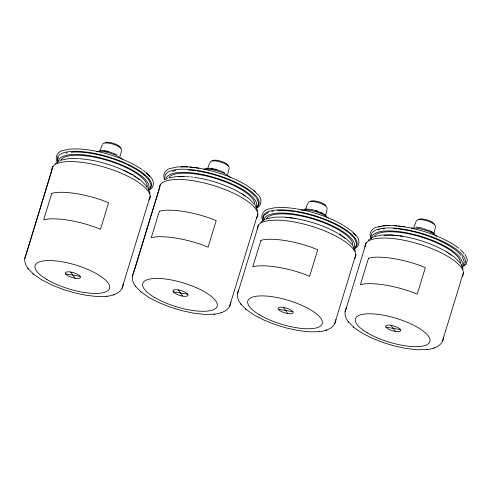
<?xml version="1.0" encoding="UTF-8"?>
<svg xmlns="http://www.w3.org/2000/svg" width="492" height="492" viewBox="0 0 492 492"><rect width="100%" height="100%" fill="white"/><g stroke="black" fill="none" stroke-linecap="round" stroke-linejoin="round"><path stroke-width="0.74" d="M229.124 168.258L227.685 174.285M164.771 178.885L164.795 179.543M121.456 151.13L120.073 156.394M327.051 209.709L325.667 214.973M435.358 227.79L433.975 233.054M100.196 150.331L102.361 144.525M207.802 168.215L209.592 163.08M305.79 208.903L307.58 203.768M414.098 226.984L415.888 221.849M53.019 166.351L26.064 254.518C23.29 259.272 25.03 264.936 28.321 268.878M160.632 184.242L133.676 272.408C130.897 277.156 132.643 282.82 135.927 286.762M238.761 289.874C235.982 294.622 237.728 300.286 241.018 304.228M346.368 307.758C343.588 312.512 345.335 318.176 348.625 322.112M58.327 157.102L57.189 161.659M150.982 185.373L149.427 189.801M27.829 268.368L33.339 274.038L41.402 279.622L51.094 284.647L62.238 289.118L74.083 292.734L85.817 295.243L96.641 296.479L105.823 296.362C112.932 295.932 122.711 292.697 123.252 284.173M258.589 203.257L257.033 207.692M135.435 286.252L140.946 291.922L149.008 297.512L158.701 302.531L169.845 307.002L181.689 310.618L193.43 313.127L204.254 314.37L213.43 314.247C220.539 313.816 230.317 310.587 230.865 302.063M263.921 215.68L262.783 220.238M356.577 243.946L355.261 248.14L353.797 249.173M240.526 303.718L246.031 309.388L254.093 314.978L263.786 319.997L274.936 324.468L286.781 328.084L298.515 330.593L309.339 331.836L318.515 331.713C325.624 331.282 335.403 328.053 335.95 319.529M463.015 265.729L464.227 261.51L462.142 256.467M348.133 321.608L353.637 327.278L361.706 332.863L371.392 337.887L382.542 342.358L394.387 345.968L406.121 348.484L416.945 349.72L426.121 349.597C433.237 349.166 443.015 345.938 443.556 337.414M466.152 264.179L467.4 259.819L465.069 254.327M24.84 258.608L51.795 170.441A51.242 16.347 17 0 1 105.694 167.569A51.242 16.347 17 0 1 148.984 200.096M146.757 187.046L147.169 185.687A45.27 14.44 17 0 0 105.577 159.894A45.27 14.44 17 0 0 60.528 160.829M122.028 288.263L150.208 196.007M132.446 276.492L159.402 188.325A51.242 16.347 17 0 1 213.307 185.453A51.242 16.347 17 0 1 256.59 217.981M229.635 306.147L257.82 213.897M237.538 293.958L258.614 224.93M334.726 323.613L355.802 254.585M345.144 311.848L366.226 242.814M442.333 341.503L463.415 272.47M371.921 233.03L370.39 238.122M466.004 264.468L461.97 267.174M55.042 163.75L59.434 160.878M148.701 190.109C154.045 188.534 154.703 181.388 151.167 177.673L145.718 172.089M256.307 207.993C261.658 206.419 262.31 199.278 258.774 195.558L253.546 190.176M264.315 215.145L268.583 212.359M260.637 222.322L265.028 219.457M354.295 248.681C359.64 247.113 360.298 239.967 356.762 236.246L351.313 230.662M368.244 240.213L372.635 237.341M167.04 178.768L167.624 178.448M373.219 237.021L373.852 236.775M61.322 160.152L68.96 158.584L78.652 158.486M204.604 168.836L209.998 168.338L216.431 169.408M168.928 178.036L176.567 176.474L186.259 176.37M266.916 218.725L274.554 217.163L284.247 217.058L294.948 218.282M383.649 225.699L376.343 227.255C372.561 228.239 368.397 232.907 370.654 236.892M374.523 236.609L382.161 235.047L391.38 234.93M113.437 294.849L114.132 294.702M106.426 296.338L107.022 296.215M214.038 314.228L214.635 314.099M221.049 312.734L221.738 312.586M319.123 331.694L319.72 331.565M326.134 330.2L326.823 330.052M426.73 349.578L427.327 349.449M433.741 348.084L434.436 347.936M70.042 148.996L62.441 150.601C57.416 151.733 54.077 158.067 57.65 162.323M275.637 207.575L268.035 209.174C263.435 210.232 259.733 216.049 262.943 220.201M304.677 209.082L311.073 209.377L317.801 211.123M99.421 150.472L102.385 150.447L108.824 151.518M383.944 225.656L393.594 225.527L404.971 226.83M198.676 168.061L187.298 166.757L177.649 166.886L170.047 168.485C165.447 169.543 161.745 175.361 164.955 179.512M416.287 227.107L422.726 228.177M391.853 234.948L402.554 236.172M65.645 273.927L80.159 276.338M173.258 291.811L187.766 294.222M278.343 309.277L292.857 311.688M385.949 327.162L400.463 329.578M429.288 230.484L432.05 231.917M320.981 212.403L326.196 215.508M123.676 170.183L133.252 175.146L141.259 180.644L147.606 187.286M432.277 232.052L434.504 233.589M446.859 251.855L454.467 257.107L459.958 262.679M339.252 233.971L346.854 239.223L352.352 244.795L355.587 251.295M241.264 193.282L249.333 198.922L255.213 205.176M349.332 233.11L354.369 238.294M143.738 174.531L148.775 179.715M353.219 326.842L353.637 327.278M245.606 308.951L246.031 309.388M140.521 291.485L140.946 291.922M32.915 273.601L33.339 274.038M390.986 325.261A7.897 2.521 17 0 1 400.599 330.968A7.897 2.521 17 0 1 388.034 328.884A7.897 2.521 17 0 1 390.986 325.261L395.427 331.485M283.374 307.371A7.897 2.521 17 0 1 292.992 313.084A7.897 2.521 17 0 1 280.428 310.993A7.897 2.521 17 0 1 283.374 307.371L287.82 313.595M178.288 289.905A7.897 2.521 17 0 1 187.907 295.618A7.897 2.521 17 0 1 175.343 293.527A7.897 2.521 17 0 1 178.288 289.905L182.735 296.129M70.682 272.021A7.897 2.521 17 0 1 80.301 277.734A7.897 2.521 17 0 1 67.73 275.643A7.897 2.521 17 0 1 70.682 272.021L75.128 278.244M461.115 264.339L463.193 269.179M354.529 238.583L356.552 243.288M256.547 197.895L258.564 202.599M255.52 205.761L257.833 211.259M148.935 180.004L150.958 184.715M147.907 187.876L150.22 193.374M79.599 158.768A45.27 14.44 17 0 1 132.311 174.851M134.322 176.087A45.27 14.44 17 0 1 136.813 177.766M137.957 178.602A45.27 14.44 17 0 1 139.537 179.844M58.394 161.265A47.214 15.061 17 0 1 109.009 160.275A47.214 15.061 17 0 1 148.313 189.383M66.162 153.147A47.214 15.061 17 0 1 67.496 152.827M71.248 152.262A47.214 15.061 17 0 1 125.718 163.922M126.407 164.236A47.214 15.061 17 0 1 144.666 175.669M96.198 151.548A15.984 5.098 17 0 1 122.68 159.629M104.691 151.019A11.734 3.745 17 0 1 106.075 151.216M107.508 151.487A11.734 3.745 17 0 1 108.978 151.837M109.71 152.034A11.734 3.745 17 0 1 111.905 152.729M112.619 152.987A11.734 3.745 17 0 1 116.506 154.759M105.11 142.569A8.61 2.743 17 0 1 114.273 143.615A8.61 2.743 17 0 1 120.681 148.043M57.336 159.777A49.046 15.646 17 0 1 108.923 157.028A49.046 15.646 17 0 1 150.355 188.159M70.67 149.181A49.046 15.646 17 0 1 141.801 169.396M142.969 170.232A49.046 15.646 17 0 1 145.103 171.892M146.345 172.963A49.046 15.646 17 0 1 149.832 176.646M102.76 143.873A9.908 3.161 17 0 1 114.175 144.513A9.908 3.161 17 0 1 121.309 150.392M411.367 228.011A15.984 5.098 17 0 1 436.582 236.289M418.255 219.721A8.61 2.743 17 0 1 427.105 219.924A8.61 2.743 17 0 1 434.584 224.703M378.637 226.947A49.046 15.646 17 0 1 381.405 226.283M382.942 226.031A49.046 15.646 17 0 1 389.43 225.594M394.061 225.717A49.046 15.646 17 0 1 396.896 225.92M398.366 226.062A49.046 15.646 17 0 1 405.248 226.996M405.937 227.113A49.046 15.646 17 0 1 458.495 248.14M460.248 249.616A49.046 15.646 17 0 1 464.11 253.804M372.407 232.525A49.046 15.646 17 0 1 430.611 236.295A49.046 15.646 17 0 1 463.341 265.742M416.429 221.32A9.908 3.161 17 0 1 426.847 220.76A9.908 3.161 17 0 1 435.211 227.052M423.612 228.688A11.734 3.745 17 0 1 425.808 229.383M426.521 229.641A11.734 3.745 17 0 1 428.569 230.49M430.961 231.732A11.734 3.745 17 0 1 432.284 232.599M364.996 246.904A51.242 16.347 17 0 1 418.901 244.032A51.242 16.347 17 0 1 462.185 276.559M374.517 235.957A45.27 14.44 17 0 1 423.311 237.734A45.27 14.44 17 0 1 460.297 263.7M384.043 235.342A45.27 14.44 17 0 1 394.184 235.317M395.611 235.434A45.27 14.44 17 0 1 398.557 235.748M400.07 235.945A45.27 14.44 17 0 1 447.523 252.55M448.802 253.386A45.27 14.44 17 0 1 451.164 255.065M371.54 238.392A47.214 15.061 17 0 1 421.232 236.431A47.214 15.061 17 0 1 461.514 265.846M378.145 229.985A47.214 15.061 17 0 1 379.363 229.61M382.887 228.909A47.214 15.061 17 0 1 384.449 228.725M393.582 228.602A47.214 15.061 17 0 1 397.019 228.866M398.446 229.014A47.214 15.061 17 0 1 455.574 250.157M456.109 250.588A47.214 15.061 17 0 1 461.022 255.649M301.233 210.262A15.984 5.098 17 0 1 315.261 211.572A15.984 5.098 17 0 1 328.275 218.208M310.704 201.142A8.61 2.743 17 0 1 318.798 201.843A8.61 2.743 17 0 1 325.919 205.785M262.931 218.356A49.046 15.646 17 0 1 314.517 215.607A49.046 15.646 17 0 1 355.95 246.738M276.264 207.759A49.046 15.646 17 0 1 296.166 208.786M296.94 208.915A49.046 15.646 17 0 1 342.863 225.059M343.545 225.471A49.046 15.646 17 0 1 350.698 230.471M353.619 233.14A49.046 15.646 17 0 1 355.802 235.723M308.121 203.239A9.908 3.161 17 0 1 318.539 202.679A9.908 3.161 17 0 1 326.903 208.971M315.304 210.607A11.734 3.745 17 0 1 317.5 211.302M318.213 211.56A11.734 3.745 17 0 1 322.1 213.337M257.39 229.014A51.242 16.347 17 0 1 311.288 226.142A51.242 16.347 17 0 1 354.578 258.669M266.123 219.401A45.27 14.44 17 0 1 311.172 218.473A45.27 14.44 17 0 1 352.764 244.266M285.883 217.384A45.27 14.44 17 0 1 288.005 217.55M289.462 217.692A45.27 14.44 17 0 1 292.463 218.061M293.988 218.282A45.27 14.44 17 0 1 337.906 233.429M338.588 233.835A45.27 14.44 17 0 1 342.407 236.338M343.557 237.175A45.27 14.44 17 0 1 345.138 238.417M263.989 219.838A47.214 15.061 17 0 1 314.603 218.854A47.214 15.061 17 0 1 353.908 247.962M271.756 211.726A47.214 15.061 17 0 1 273.091 211.406M277.519 210.773A47.214 15.061 17 0 1 295.255 211.714M296.75 211.947A47.214 15.061 17 0 1 348.496 232.704M168.922 177.378A45.27 14.44 17 0 1 215.453 178.455A45.27 14.44 17 0 1 254.776 203.577M178.448 176.769A45.27 14.44 17 0 1 183.332 176.542M187.206 176.653A45.27 14.44 17 0 1 189.297 176.8M190.742 176.929A45.27 14.44 17 0 1 192.962 177.175M194.475 177.372A45.27 14.44 17 0 1 197.538 177.833M198.258 177.956A45.27 14.44 17 0 1 208.731 180.232M209.438 180.416A45.27 14.44 17 0 1 241.929 193.977M243.208 194.807A45.27 14.44 17 0 1 245.004 196.068M165.945 179.82A47.214 15.061 17 0 1 215.631 177.858A47.214 15.061 17 0 1 255.92 207.273M172.551 171.407A47.214 15.061 17 0 1 175.81 170.576M188.657 170.066A47.214 15.061 17 0 1 195.779 170.804M197.267 171.019A47.214 15.061 17 0 1 255.428 197.071M203.805 169.439A15.984 5.098 17 0 1 230.287 177.514M211.007 168.793A11.734 3.745 17 0 1 212.987 168.99M214.389 169.223A11.734 3.745 17 0 1 215.853 169.537M216.585 169.722A11.734 3.745 17 0 1 218.792 170.367M219.512 170.613A11.734 3.745 17 0 1 221.615 171.431M222.273 171.72A11.734 3.745 17 0 1 224.672 172.963M211.966 160.952A8.61 2.743 17 0 1 220.81 161.155A8.61 2.743 17 0 1 228.288 165.933M164.943 177.667A49.046 15.646 17 0 1 216.529 174.918A49.046 15.646 17 0 1 257.962 206.05M180.964 166.88A49.046 15.646 17 0 1 187.766 166.942M189.875 167.089A49.046 15.646 17 0 1 222.63 174.316M223.337 174.555A49.046 15.646 17 0 1 234.862 179.18M235.576 179.506A49.046 15.646 17 0 1 255.102 191.917M210.133 162.551A9.908 3.161 17 0 1 219.309 161.64A9.908 3.161 17 0 1 229.155 167.489M51.758 193.344L43.647 219.887L47.373 219.094A51.242 16.347 17 0 1 94.452 226.917L100.473 229.333L108.591 202.79L102.57 200.379A51.242 16.347 17 0 0 55.491 192.55L51.758 193.344M159.371 211.234L151.253 237.771L154.986 236.978A51.242 16.347 17 0 1 202.064 244.801L208.085 247.218L216.197 220.674L210.176 218.263A51.242 16.347 17 0 0 163.098 210.435L159.371 211.234M260.908 240.311L252.79 266.849L256.523 266.055A51.242 16.347 17 0 1 303.601 273.884L309.622 276.295L317.734 249.758L311.713 247.341A51.242 16.347 17 0 0 264.635 239.518L260.908 240.311M368.514 258.195L360.402 284.739L364.129 283.939A51.242 16.347 17 0 1 411.207 291.768L417.228 294.179L425.34 267.642L419.319 265.225A51.242 16.347 17 0 0 372.241 257.402L368.514 258.195M46.845 279.499A38.923 12.417 17 0 0 108.787 289.794A38.923 12.417 17 0 0 61.383 261.646A38.923 12.417 17 0 0 46.845 279.499M367.149 332.74A38.923 12.417 17 0 0 429.092 343.035A38.923 12.417 17 0 0 381.687 314.886A38.923 12.417 17 0 0 367.149 332.74M259.542 314.849A38.923 12.417 17 0 0 321.479 325.144A38.923 12.417 17 0 0 274.081 296.996A38.923 12.417 17 0 0 259.542 314.849M154.457 297.383A38.923 12.417 17 0 0 216.394 307.678A38.923 12.417 17 0 0 168.996 279.53A38.923 12.417 17 0 0 154.457 297.383"/></g></svg>
